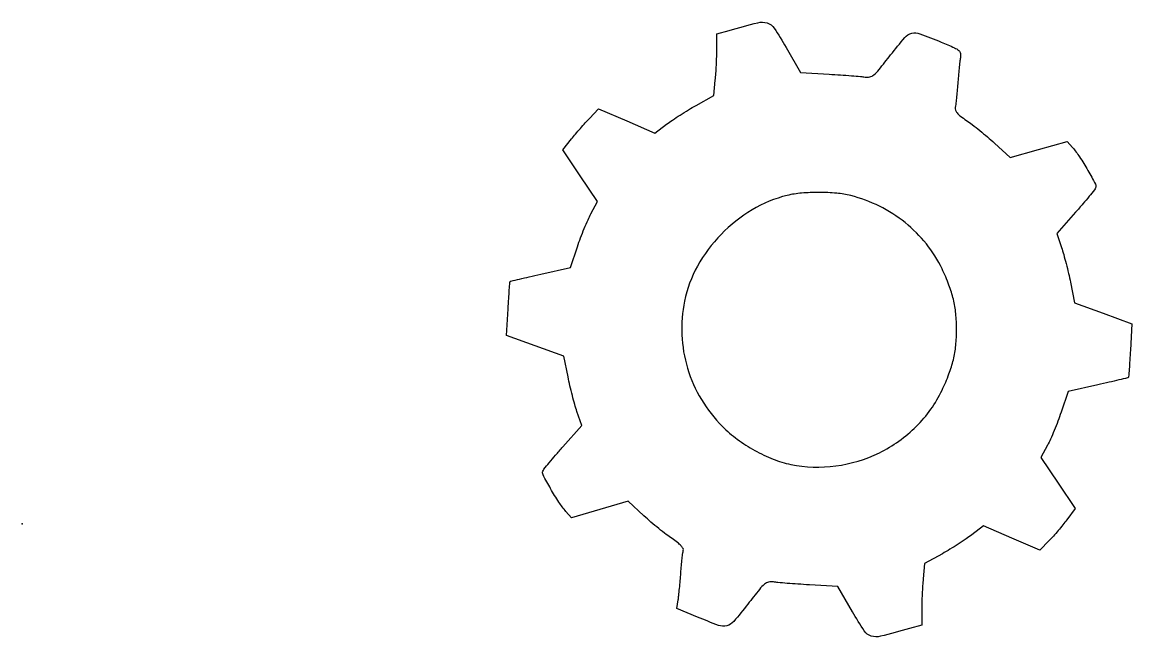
# Model space of a CAD drawing. Header units: inches. Extents: x -8.4 to 15.4, y 1.6 to 14.8.
import ezdxf

# ---------------------------------------------------------------- set-up
doc = ezdxf.new("R2010")
doc.units = ezdxf.units.IN
doc.layers.get('0').update_dxf_attribs({"linetype": 'CONTINUOUS'})

msp = doc.modelspace()

# ---------------------------------------------------------------- linework, layer by layer
for points in [[(9.158, 13.666, -0.003436), (9.391, 13.649, -0.003021), (9.588, 13.631, -0.021284), (9.683, 13.618, 0.101322), (9.787, 13.621, 0.122428), (9.874, 13.665, 0.045321), (9.984, 13.779, 0.003999), (10.233, 14.094, -0.011682), (10.537, 14.467, -0.154311), (10.686, 14.559, -0.151926), (10.862, 14.55, -0.011221), (11.317, 14.372, -0.004583), (11.605, 14.248, -0.068112), (11.699, 14.19, -0.187441), (11.733, 14.128, -0.077848), (11.732, 14.031, 0.013464), (11.72, 13.946, 0.003215), (11.704, 13.803, 0.003302), (11.689, 13.64, 0.003261), (11.675, 13.475, -0.003117), (11.662, 13.314, -0.003634), (11.647, 13.161, -0.003226), (11.633, 13.032, -0.021865), (11.623, 12.969, 0.130988), (11.627, 12.908, 0.097511), (11.66, 12.849, 0.054799), (11.732, 12.781, 0.013851), (11.863, 12.688, -0.016046), (11.987, 12.599, -0.006901), (12.147, 12.473, -0.00682), (12.314, 12.334, -0.008951), (12.462, 12.203), (12.799, 11.892), (13.412, 12.066), (14.025, 12.239), (14.14, 12.107, -0.034721), (14.292, 11.905, -0.014775), (14.469, 11.617, -0.007507), (14.632, 11.322, -0.218828), (14.636, 11.238, -0.076972), (14.613, 11.197, -0.002841), (14.5, 11.06, -0.00511), (14.364, 10.898, -0.003562), (14.207, 10.719), (13.802, 10.263), (13.905, 9.959, -0.012738), (13.95, 9.812, -0.005667), (14.003, 9.615, -0.005605), (14.055, 9.406, -0.007547), (14.096, 9.215), (14.185, 8.775), (14.799, 8.55), (15.414, 8.325), (15.383, 7.756, -0.002496), (15.37, 7.536, -0.00398), (15.357, 7.349, -0.000949), (15.344, 7.185, -0.177442), (15.337, 7.17, -0.137729), (15.322, 7.162, -0.000584), (15.138, 7.117, -0.002797), (14.928, 7.068, -0.001753), (14.683, 7.013), (14.045, 6.872), (13.894, 6.424, -0.00913), (13.826, 6.233, -0.007377), (13.747, 6.03, -0.007466), (13.667, 5.846, -0.019017), (13.603, 5.715), (13.463, 5.455), (13.83, 4.905), (14.198, 4.355), (14.018, 4.115, -0.009301), (13.935, 4.008, -0.005667), (13.833, 3.885, -0.005678), (13.729, 3.765, -0.010005), (13.64, 3.669), (13.441, 3.462), (12.836, 3.723), (12.231, 3.984), (11.978, 3.792, -0.013825), (11.854, 3.704, -0.006244), (11.687, 3.595, -0.006177), (11.508, 3.483, -0.008396), (11.344, 3.388), (10.963, 3.175), (10.932, 2.85, 0.007575), (10.92, 2.701, 0.004353), (10.91, 2.522, 0.004348), (10.903, 2.341, 0.007238), (10.9, 2.189), (10.9, 1.853), (10.638, 1.779, -0.007165), (10.016, 1.615, -0.134056), (9.816, 1.62, -0.177061), (9.668, 1.729, -0.014637), (9.413, 2.143), (9.101, 2.685), (8.488, 2.719, -0.002919), (8.242, 2.734, -0.003434), (8.009, 2.751, -0.003019), (7.812, 2.769, -0.021292), (7.717, 2.782, 0.101322), (7.613, 2.779, 0.122428), (7.526, 2.735, 0.045321), (7.416, 2.621, 0.003999), (7.167, 2.306, -0.01167), (6.863, 1.933, -0.154178), (6.714, 1.841, -0.152037), (6.538, 1.849, -0.011256), (6.084, 2.028), (5.643, 2.213), (5.67, 2.394, 0.009381), (5.682, 2.49, 0.002651), (5.698, 2.639, 0.00267), (5.714, 2.809, 0.002818), (5.727, 2.975, -0.003624), (5.741, 3.134, -0.004571), (5.755, 3.281, -0.003659), (5.77, 3.404, -0.036234), (5.78, 3.455, 0.201078), (5.774, 3.5, 0.057817), (5.731, 3.559, 0.040032), (5.653, 3.628, 0.016263), (5.538, 3.711, -0.016068), (5.414, 3.8, -0.006897), (5.253, 3.927, -0.006816), (5.085, 4.067, -0.008936), (4.935, 4.2), (4.596, 4.513), (3.985, 4.336), (3.375, 4.159), (3.26, 4.292, -0.033989), (3.107, 4.495, -0.014753), (2.931, 4.784, -0.007474), (2.768, 5.079, -0.218742), (2.764, 5.162, -0.076972), (2.787, 5.203, -0.002841), (2.9, 5.34, -0.00511), (3.036, 5.502, -0.003562), (3.193, 5.681), (3.598, 6.137), (3.495, 6.441, -0.012738), (3.45, 6.588, -0.005667), (3.397, 6.785, -0.005605), (3.345, 6.994, -0.007547), (3.304, 7.185), (3.215, 7.625), (2.601, 7.85), (1.986, 8.075), (2.017, 8.644, -0.002496), (2.03, 8.864, -0.00398), (2.043, 9.051, -0.000949), (2.056, 9.215, -0.177442), (2.063, 9.23, -0.137729), (2.078, 9.238, -0.000584), (2.262, 9.283, -0.002797), (2.472, 9.332, -0.001753), (2.717, 9.387), (3.355, 9.528), (3.506, 9.976, -0.00913), (3.574, 10.167, -0.007377), (3.653, 10.37, -0.007466), (3.733, 10.554, -0.019017), (3.797, 10.685), (3.937, 10.945), (3.566, 11.501), (3.194, 12.057), (3.38, 12.291, -0.006639), (3.466, 12.396, -0.004047), (3.569, 12.517, -0.004055), (3.674, 12.635, -0.007166), (3.763, 12.731), (3.959, 12.938), (4.564, 12.677), (5.169, 12.416), (5.422, 12.608, -0.013825), (5.546, 12.696, -0.006244), (5.713, 12.805, -0.006177), (5.892, 12.917, -0.008396), (6.056, 13.012), (6.437, 13.225), (6.468, 13.55, 0.007575), (6.48, 13.699, 0.004353), (6.49, 13.878, 0.004348), (6.497, 14.059, 0.007238), (6.5, 14.211), (6.5, 14.547), (6.762, 14.621, -0.007383), (7.38, 14.786, -0.134609), (7.582, 14.781, -0.176265), (7.731, 14.671, -0.014755), (7.987, 14.256), (8.3, 13.715), (8.912, 13.681, -0.002921)], [(11.487, 7.247, 0.032674), (11.582, 7.552, 0.034245), (11.633, 7.856, 0.024613), (11.65, 8.2, 0.024613), (11.633, 8.544, 0.034245), (11.582, 8.848, 0.032674), (11.487, 9.153, 0.019775), (11.338, 9.5, 0.057601), (11.001, 10.038, 0.054849), (10.545, 10.494, 0.054072), (9.994, 10.846, 0.052891), (9.377, 11.074, 0.039989), (9.075, 11.126, 0.021665), (8.698, 11.143, 0.021648), (8.319, 11.128, 0.038366), (8.011, 11.078, 0.075309), (7.26, 10.771, 0.065301), (6.592, 10.243, 0.065525), (6.085, 9.563, 0.076933), (5.805, 8.81, 0.06269), (5.748, 8.086, 0.061748), (5.872, 7.367, 0.061526), (6.169, 6.697, 0.06142), (6.62, 6.12, 0.037622), (6.94, 5.844, 0.032184), (7.314, 5.604, 0.032685), (7.709, 5.418, 0.043207), (8.09, 5.305, 0.084182), (9.055, 5.271, 0.081054), (9.992, 5.555, 0.081445), (10.785, 6.121, 0.086229), (11.338, 6.9, 0.019775)]]:
    msp.add_lwpolyline(points, format="xyb", close=True)
msp.add_point((-8.42, 4.031))

doc.saveas('drawing.dxf')
